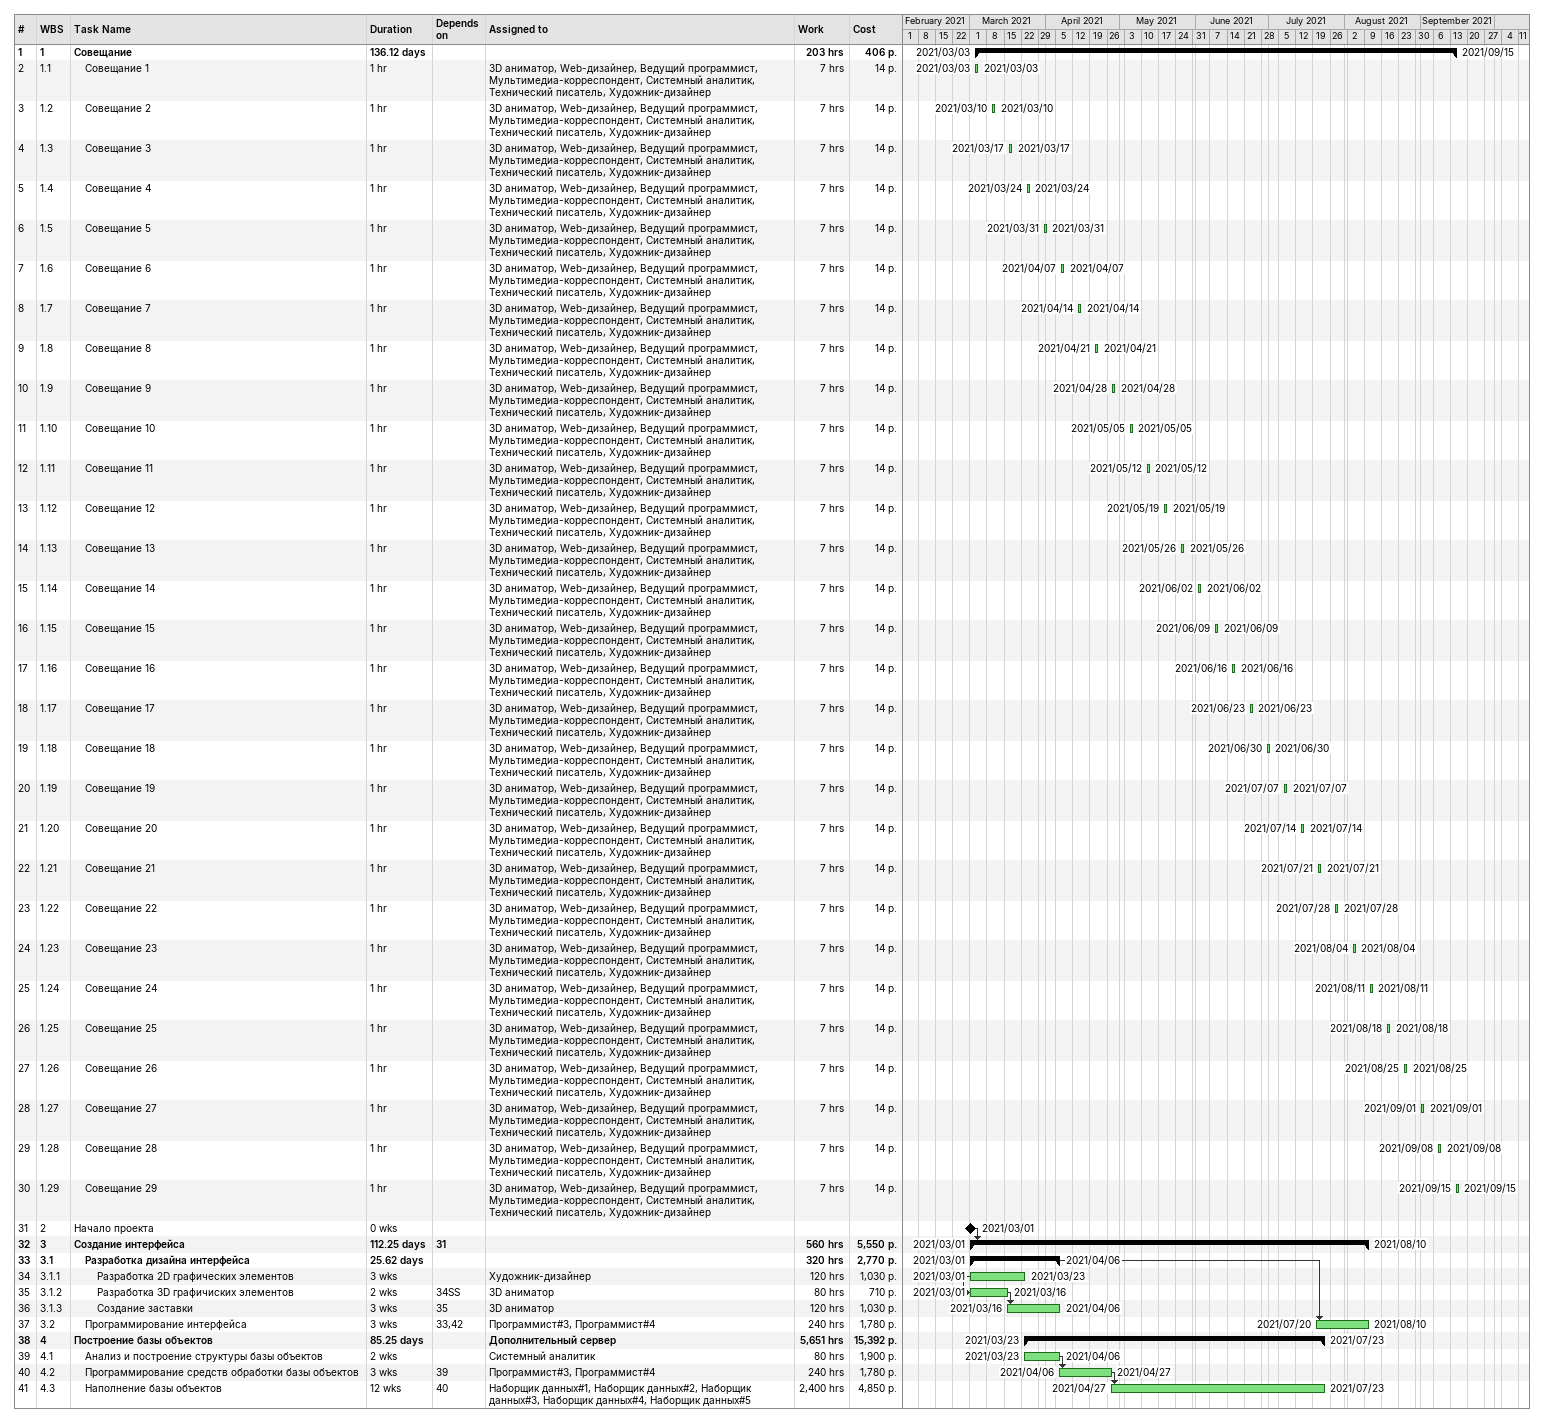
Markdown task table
| ID | WBS | Task | Duration | Start | Finish | Predecessors | Resources | Work (h) | Cost (р.) |
|---|---|---|---|---|---|---|---|---|---|
| 1 | 1 | **Совещание** | 136.12d | 2021-03-03 | 2021-09-15 |  |  | 203 | 406 |
| 2 | 1.1 | Совещание 1 | 1h | 2021-03-03 | 2021-03-03 |  | 3D аниматор, Web-дизайнер, Ведущий программист, Мультимедиа-корреспондент, Системный аналитик, Технический писатель, Художник-дизайнер | 7 | 14 |
| 3 | 1.2 | Совещание 2 | 1h | 2021-03-10 | 2021-03-10 |  | 3D аниматор, Web-дизайнер, Ведущий программист, Мультимедиа-корреспондент, Системный аналитик, Технический писатель, Художник-дизайнер | 7 | 14 |
| 4 | 1.3 | Совещание 3 | 1h | 2021-03-17 | 2021-03-17 |  | 3D аниматор, Web-дизайнер, Ведущий программист, Мультимедиа-корреспондент, Системный аналитик, Технический писатель, Художник-дизайнер | 7 | 14 |
| 5 | 1.4 | Совещание 4 | 1h | 2021-03-24 | 2021-03-24 |  | 3D аниматор, Web-дизайнер, Ведущий программист, Мультимедиа-корреспондент, Системный аналитик, Технический писатель, Художник-дизайнер | 7 | 14 |
| 6 | 1.5 | Совещание 5 | 1h | 2021-03-31 | 2021-03-31 |  | 3D аниматор, Web-дизайнер, Ведущий программист, Мультимедиа-корреспондент, Системный аналитик, Технический писатель, Художник-дизайнер | 7 | 14 |
| 7 | 1.6 | Совещание 6 | 1h | 2021-04-07 | 2021-04-07 |  | 3D аниматор, Web-дизайнер, Ведущий программист, Мультимедиа-корреспондент, Системный аналитик, Технический писатель, Художник-дизайнер | 7 | 14 |
| 8 | 1.7 | Совещание 7 | 1h | 2021-04-14 | 2021-04-14 |  | 3D аниматор, Web-дизайнер, Ведущий программист, Мультимедиа-корреспондент, Системный аналитик, Технический писатель, Художник-дизайнер | 7 | 14 |
| 9 | 1.8 | Совещание 8 | 1h | 2021-04-21 | 2021-04-21 |  | 3D аниматор, Web-дизайнер, Ведущий программист, Мультимедиа-корреспондент, Системный аналитик, Технический писатель, Художник-дизайнер | 7 | 14 |
| 10 | 1.9 | Совещание 9 | 1h | 2021-04-28 | 2021-04-28 |  | 3D аниматор, Web-дизайнер, Ведущий программист, Мультимедиа-корреспондент, Системный аналитик, Технический писатель, Художник-дизайнер | 7 | 14 |
| 11 | 1.10 | Совещание 10 | 1h | 2021-05-05 | 2021-05-05 |  | 3D аниматор, Web-дизайнер, Ведущий программист, Мультимедиа-корреспондент, Системный аналитик, Технический писатель, Художник-дизайнер | 7 | 14 |
| 12 | 1.11 | Совещание 11 | 1h | 2021-05-12 | 2021-05-12 |  | 3D аниматор, Web-дизайнер, Ведущий программист, Мультимедиа-корреспондент, Системный аналитик, Технический писатель, Художник-дизайнер | 7 | 14 |
| 13 | 1.12 | Совещание 12 | 1h | 2021-05-19 | 2021-05-19 |  | 3D аниматор, Web-дизайнер, Ведущий программист, Мультимедиа-корреспондент, Системный аналитик, Технический писатель, Художник-дизайнер | 7 | 14 |
| 14 | 1.13 | Совещание 13 | 1h | 2021-05-26 | 2021-05-26 |  | 3D аниматор, Web-дизайнер, Ведущий программист, Мультимедиа-корреспондент, Системный аналитик, Технический писатель, Художник-дизайнер | 7 | 14 |
| 15 | 1.14 | Совещание 14 | 1h | 2021-06-02 | 2021-06-02 |  | 3D аниматор, Web-дизайнер, Ведущий программист, Мультимедиа-корреспондент, Системный аналитик, Технический писатель, Художник-дизайнер | 7 | 14 |
| 16 | 1.15 | Совещание 15 | 1h | 2021-06-09 | 2021-06-09 |  | 3D аниматор, Web-дизайнер, Ведущий программист, Мультимедиа-корреспондент, Системный аналитик, Технический писатель, Художник-дизайнер | 7 | 14 |
| 17 | 1.16 | Совещание 16 | 1h | 2021-06-16 | 2021-06-16 |  | 3D аниматор, Web-дизайнер, Ведущий программист, Мультимедиа-корреспондент, Системный аналитик, Технический писатель, Художник-дизайнер | 7 | 14 |
| 18 | 1.17 | Совещание 17 | 1h | 2021-06-23 | 2021-06-23 |  | 3D аниматор, Web-дизайнер, Ведущий программист, Мультимедиа-корреспондент, Системный аналитик, Технический писатель, Художник-дизайнер | 7 | 14 |
| 19 | 1.18 | Совещание 18 | 1h | 2021-06-30 | 2021-06-30 |  | 3D аниматор, Web-дизайнер, Ведущий программист, Мультимедиа-корреспондент, Системный аналитик, Технический писатель, Художник-дизайнер | 7 | 14 |
| 20 | 1.19 | Совещание 19 | 1h | 2021-07-07 | 2021-07-07 |  | 3D аниматор, Web-дизайнер, Ведущий программист, Мультимедиа-корреспондент, Системный аналитик, Технический писатель, Художник-дизайнер | 7 | 14 |
| 21 | 1.20 | Совещание 20 | 1h | 2021-07-14 | 2021-07-14 |  | 3D аниматор, Web-дизайнер, Ведущий программист, Мультимедиа-корреспондент, Системный аналитик, Технический писатель, Художник-дизайнер | 7 | 14 |
| 22 | 1.21 | Совещание 21 | 1h | 2021-07-21 | 2021-07-21 |  | 3D аниматор, Web-дизайнер, Ведущий программист, Мультимедиа-корреспондент, Системный аналитик, Технический писатель, Художник-дизайнер | 7 | 14 |
| 23 | 1.22 | Совещание 22 | 1h | 2021-07-28 | 2021-07-28 |  | 3D аниматор, Web-дизайнер, Ведущий программист, Мультимедиа-корреспондент, Системный аналитик, Технический писатель, Художник-дизайнер | 7 | 14 |
| 24 | 1.23 | Совещание 23 | 1h | 2021-08-04 | 2021-08-04 |  | 3D аниматор, Web-дизайнер, Ведущий программист, Мультимедиа-корреспондент, Системный аналитик, Технический писатель, Художник-дизайнер | 7 | 14 |
| 25 | 1.24 | Совещание 24 | 1h | 2021-08-11 | 2021-08-11 |  | 3D аниматор, Web-дизайнер, Ведущий программист, Мультимедиа-корреспондент, Системный аналитик, Технический писатель, Художник-дизайнер | 7 | 14 |
| 26 | 1.25 | Совещание 25 | 1h | 2021-08-18 | 2021-08-18 |  | 3D аниматор, Web-дизайнер, Ведущий программист, Мультимедиа-корреспондент, Системный аналитик, Технический писатель, Художник-дизайнер | 7 | 14 |
| 27 | 1.26 | Совещание 26 | 1h | 2021-08-25 | 2021-08-25 |  | 3D аниматор, Web-дизайнер, Ведущий программист, Мультимедиа-корреспондент, Системный аналитик, Технический писатель, Художник-дизайнер | 7 | 14 |
| 28 | 1.27 | Совещание 27 | 1h | 2021-09-01 | 2021-09-01 |  | 3D аниматор, Web-дизайнер, Ведущий программист, Мультимедиа-корреспондент, Системный аналитик, Технический писатель, Художник-дизайнер | 7 | 14 |
| 29 | 1.28 | Совещание 28 | 1h | 2021-09-08 | 2021-09-08 |  | 3D аниматор, Web-дизайнер, Ведущий программист, Мультимедиа-корреспондент, Системный аналитик, Технический писатель, Художник-дизайнер | 7 | 14 |
| 30 | 1.29 | Совещание 29 | 1h | 2021-09-15 | 2021-09-15 |  | 3D аниматор, Web-дизайнер, Ведущий программист, Мультимедиа-корреспондент, Системный аналитик, Технический писатель, Художник-дизайнер | 7 | 14 |
| 31 | 2 | Начало проекта | 0w | 2021-03-01 | 2021-03-01 |  |  |  |  |
| 32 | 3 | **Создание интерфейса** | 112.25d | 2021-03-01 | 2021-08-10 | 31 |  | 560 | 5550 |
| 33 | 3.1 | **Разработка дизайна интерфейса** | 25.62d | 2021-03-01 | 2021-04-06 |  |  | 320 | 2770 |
| 34 | 3.1.1 | Разработка 2D графических элементов | 3w | 2021-03-01 | 2021-03-23 |  | Художник-дизайнер | 120 | 1030 |
| 35 | 3.1.2 | Разработка 3D графичиских элементов | 2w | 2021-03-01 | 2021-03-16 | 34SS | 3D аниматор | 80 | 710 |
| 36 | 3.1.3 | Создание заставки | 3w | 2021-03-16 | 2021-04-06 | 35 | 3D аниматор | 120 | 1030 |
| 37 | 3.2 | Программирование интерфейса | 3w | 2021-07-20 | 2021-08-10 | 33, 42 | Программист#3, Программист#4 | 240 | 1780 |
| 38 | 4 | **Построение базы объектов** | 85.25d | 2021-03-23 | 2021-07-23 |  | Дополнительный сервер | 5651 | 15392 |
| 39 | 4.1 | Анализ и построение структуры базы объектов | 2w | 2021-03-23 | 2021-04-06 |  | Системный аналитик | 80 | 1900 |
| 40 | 4.2 | Программирование средств обработки базы объектов | 3w | 2021-04-06 | 2021-04-27 | 39 | Программист#3, Программист#4 | 240 | 1780 |
| 41 | 4.3 | Наполнение базы объектов | 12w | 2021-04-27 | 2021-07-23 | 40 | Наборщик данных#1, Наборщик данных#2, Наборщик данных#3, Наборщик данных#4, Наборщик данных#5 | 2400 | 4850 |
